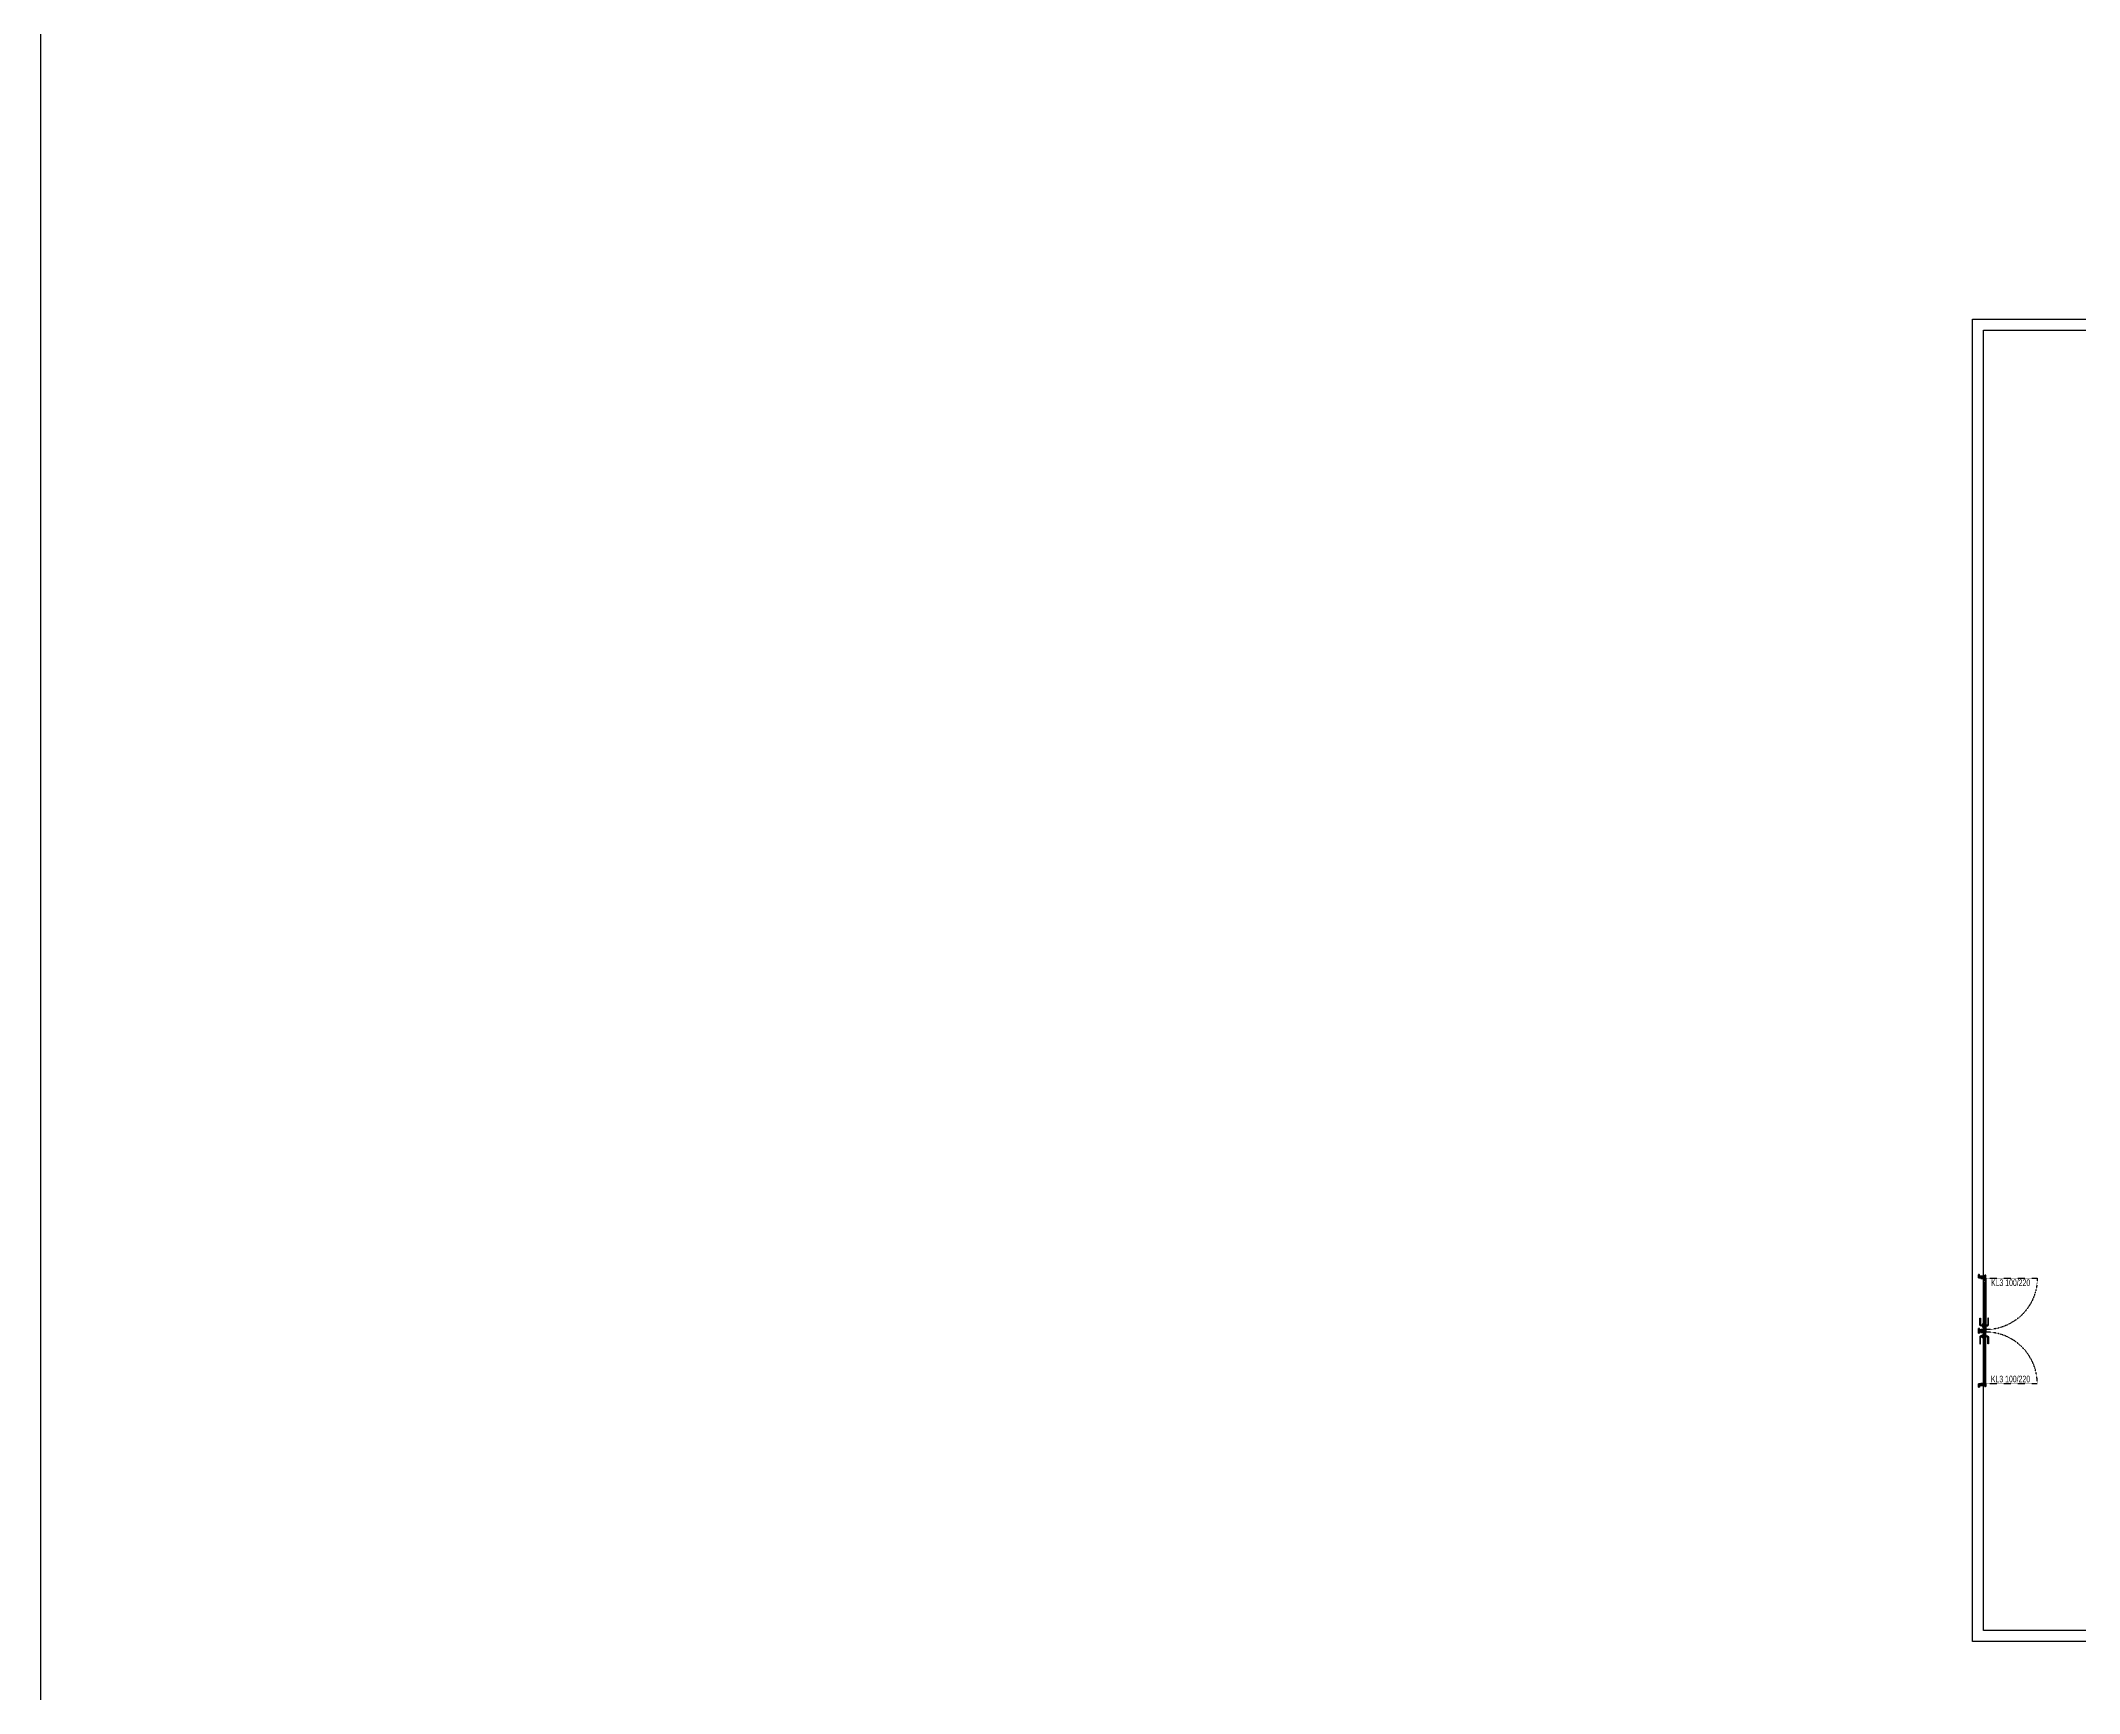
# Model space of a CAD drawing. Extents: x 358669 to 369242, y -116168 to -106760.
# Drawn here: x 358669 to 362367, y -112758 to -109759 of the extents above; entities that cross this region are included whole.
import ezdxf

# ---------------------------------------------------------------- set-up
doc = ezdxf.new("R2010")
doc.units = 0
doc.linetypes.add('HIDDEN', pattern=[1e-06, 1e-06, 0])
for name, color, linetype in [('2-SPS-PBW', 10, 'CONTINUOUS'), ('2-SPS-STC', 3, 'CONTINUOUS'), ('3-OPN-FTL', 10, 'CONTINUOUS'), ('3-OPN-VL3', 12, 'CONTINUOUS'), ('3-OPN-WDR', 4, 'CONTINUOUS'), ('C-DUVAR', 255, 'CONTINUOUS'), ('C-GORONUS-03', 190, 'CONTINUOUS'), ('HATCH', 237, 'CONTINUOUS'), ('PEN-IZ', 8, 'HIDDEN'), ('S-PENYAZı', 252, 'CONTINUOUS')]:
    doc.layers.add(name, color=color, linetype=linetype)
doc.styles.add('YAZ', font='arial.ttf')
doc.linetypes.add('BATTING', pattern='A,0.00254,-2.54,[134,ltypeshp.shx,S=2.54,R=0,X=-2.54,Y=0],-5.08,[134,ltypeshp.shx,S=2.54,R=180,X=2.54,Y=0],-2.54', length=10.16254)

# ---------------------------------------------------------------- blocks, each defined once
blk = doc.blocks.new('100-220')
at = {"layer": '3-OPN-FTL'}
h = blk.add_hatch(dxfattribs=at)
h.set_pattern_fill('AR-SAND', color=256, scale=0.001686, angle=-180, style=0)
h.set_pattern_definition([(142.5, (-391044.66584, -4105448.39685), (0.0026970614559, 0.0824969850105), [0, -0.0650788199899, 0, -0.0727855223572, 0, -0.0695743963708]), (172.5, (-391044.66584, -4105448.39685), (-0.075773012911, 0.1208302208976), [0, -0.035108310784, 0, -0.0586565680173, 0, -0.0224778819044]), (212.5, (-391044.613175, -4105448.39685), (-0.1333320816317, 0.0002422562241), [0, -0.0214075065756, 0, -0.0770670236723, 0, -0.1006152809055]), (222.5, (-391044.61317, -4105448.39685), (-0.1287073998203, 0.0375776453034), [0, -0.0107037532878, 0, -0.0505217155185, 0, -0.0578002677542])])
h.paths.add_polyline_path([(213370.2, 138002), (213370.6, 138002), (213370.6, 138002.4), (213370.8, 138002.4, 0.388664), (213370.6, 138002.8), (213370.5, 138002.8), (213370.4, 138002.8, 0.301701), (213370.2, 138002.6)])
h = blk.add_hatch(dxfattribs=at)
h.set_pattern_fill('AR-SAND', color=256, scale=0.001686, angle=-180, style=0)
h.set_pattern_definition([(37.5, (-392017.02049, -4105448.39685), (-0.0026970614559, 0.0824969850105), [0, -0.0650788199899, 0, -0.0727855223572, 0, -0.0695743963708]), (7.5, (-392017.02049, -4105448.39685), (0.075773012911, 0.1208302208976), [0, -0.035108310784, 0, -0.0586565680173, 0, -0.0224778819044]), (327.5, (-392017.07315, -4105448.39685), (0.1333320816317, 0.0002422562241), [0, -0.0214075065756, 0, -0.0770670236723, 0, -0.1006152809055]), (317.5, (-392017.07315, -4105448.39685), (0.1287073998203, 0.0375776453034), [0, -0.0107037532878, 0, -0.0505217155185, 0, -0.0578002677542])])
h.paths.add_polyline_path([(213464.4, 138002), (213463.9, 138002), (213463.9, 138002.4), (213463.7, 138002.4, -0.388664), (213464, 138002.8), (213464.1, 138002.8), (213464.1, 138002.8, -0.301701), (213464.4, 138002.6)])
at = {"layer": '2-SPS-PBW'}
blk.add_line((213369.5, 137995.2), (213369.5, 137992.7), dxfattribs=at)
at = {"layer": '2-SPS-STC'}
for points in [[(213370.7, 137998.5), (213370.7, 137998.7), (213370, 137998.7), (213370, 137995.2), (213370, 137995.2), (213370, 137992.7), (213370, 137992.7), (213370, 137991.2, -0.414214), (213369.9, 137991.2), (213364.4, 137991.2, -0.414214), (213364.3, 137991.2), (213364.3, 137992.2, -0.414214), (213364.4, 137992.3), (213365.2, 137992.3), (213365.2, 137992.5), (213364.4, 137992.5, 0.414214), (213364.2, 137992.2), (213364.2, 137991.2, 0.414214), (213364.4, 137991), (213369.9, 137991, 0.414214), (213370.2, 137991.2), (213370.2, 137993.5), (213370.2, 137993.7), (213370.2, 137998.5), (213370.7, 137998.5)], [(213464.4, 137998.7), (213464.6, 137998.7), (213464.6, 137995.2), (213464.6, 137995.2), (213464.6, 137992.7), (213464.6, 137992.7), (213464.6, 137991.2, 0.414214), (213464.7, 137991.2), (213470.2, 137991.2, 0.414214), (213470.2, 137991.2), (213470.2, 137992.2, 0.414214), (213470.2, 137992.3), (213469.4, 137992.3), (213469.4, 137992.5), (213470.2, 137992.5, -0.414214), (213470.4, 137992.2), (213470.4, 137991.2, -0.414214), (213470.2, 137991), (213464.7, 137991, -0.414214), (213464.4, 137991.2), (213464.4, 137993.5), (213464.4, 137993.7), (213464.4, 137998.5)]]:
    blk.add_lwpolyline(points, format="xyb", dxfattribs=at)
for points in [[(213370.9, 138002.2, -1.496606), (213371, 138002.2), (213371, 137995.6, -0.414214), (213370.9, 137995.6), (213370.3, 137995.6), (213370.3, 137997.1), (213370.2, 137997.1), (213370.2, 137995.4), (213370.9, 137995.4, 0.414214), (213371.2, 137995.6), (213371.2, 138002.2, 0.902959), (213370.7, 138002.3), (213370.7, 138001.5), (213370.5, 138001.5, -0.129704), (213370.5, 138001.5), (213370.2, 138001.5), (213370.2, 138003.7, 0.414214), (213369.9, 138004), (213365.4, 138004, 0.414214), (213365.2, 138003.7), (213365.2, 138002.7, 0.408558), (213365.4, 138002.5), (213366.2, 138002.5), (213366.2, 138002.7), (213365.4, 138002.7, -0.414214), (213365.3, 138002.7), (213365.3, 138003.7, -0.414214), (213365.4, 138003.8), (213369.9, 138003.8, -0.414214), (213370, 138003.7), (213370, 138001.3), (213370.9, 138001.3)], [(213463.7, 138002.2, 1.496606), (213463.6, 138002.2), (213463.6, 137995.6, 0.414214), (213463.7, 137995.6), (213464.2, 137995.6), (213464.2, 137997.1), (213464.4, 137997.1), (213464.4, 137995.4), (213463.7, 137995.4, -0.414214), (213463.4, 137995.6), (213463.4, 138002.2, -0.902959), (213463.8, 138002.3), (213463.8, 138001.5), (213464, 138001.5, 0.129704), (213464.1, 138001.5), (213464.4, 138001.5), (213464.4, 138003.7, -0.414214), (213464.7, 138004), (213469.2, 138004, -0.414214), (213469.4, 138003.7), (213469.4, 138002.7, -0.408558), (213469.2, 138002.5), (213468.4, 138002.5), (213468.4, 138002.7), (213469.2, 138002.7, 0.414214), (213469.2, 138002.7), (213469.2, 138003.7, 0.414214), (213469.2, 138003.8), (213464.7, 138003.8, 0.414214), (213464.6, 138003.7), (213464.6, 138001.3), (213463.7, 138001.3)]]:
    blk.add_lwpolyline(points, format="xyb", close=True, dxfattribs=at)
for points in [[(213370, 137992.7), (213369.5, 137992.7), (213369.5, 137995.2), (213370, 137995.2)], [(213464.6, 137992.7), (213465.1, 137992.7), (213465.1, 137995.2), (213464.6, 137995.2)]]:
    blk.add_lwpolyline(points, close=True, dxfattribs=at)
for points in [[(213464.4, 137998.7), (213463.9, 137998.7)], [(213463.9, 137998.7), (213463.9, 137998.5)], [(213464.4, 137998.5), (213463.9, 137998.5)]]:
    blk.add_lwpolyline(points, dxfattribs=at)
at = {"layer": '3-OPN-FTL'}
for points in [[(213370.6, 138002.8), (213370.5, 138002.8, 0.326879), (213370.2, 138002.6), (213370.2, 138002), (213370.6, 138002), (213370.6, 138002.4), (213370.8, 138002.4, 0.388664)], [(213464, 138002.8), (213464.1, 138002.8, -0.326879), (213464.4, 138002.6), (213464.4, 138002), (213463.9, 138002), (213463.9, 138002.4), (213463.7, 138002.4, -0.388664)]]:
    blk.add_lwpolyline(points, format="xyb", close=True, dxfattribs=at)
at = {"layer": '3-OPN-VL3'}
for points in [[(213375.7, 138004), (213380.7, 138004), (213380.7, 138004.5), (213375.7, 138004.5)], [(213375.7, 137999.8), (213380.7, 137999.8), (213380.7, 137997.8), (213375.7, 137997.8)]]:
    blk.add_lwpolyline(points, close=True, dxfattribs=at)
for points in [[(213377.6, 138004.5), (213377.6, 138007.1, -0.414214), (213379.3, 138008.8), (213391.6, 138008.8), (213391.6, 138007.6), (213379.3, 138007.6, 0.414214), (213378.8, 138007.1), (213378.8, 138004.5)], [(213377.6, 137997.8), (213377.6, 137995.2, 0.414214), (213379.3, 137993.5), (213391.6, 137993.5), (213391.6, 137994.7), (213379.3, 137994.7, -0.414214), (213378.8, 137995.2), (213378.8, 137997.8)]]:
    blk.add_lwpolyline(points, format="xyb", close=True, dxfattribs=at)
at = {"layer": '3-OPN-WDR'}
for points in [[(213370.5, 138003.4), (213464.1, 138003.4), (213464.1, 138004), (213370.5, 138004)], [(213374, 138003.4), (213370.5, 138003.4), (213370.5, 138002.8), (213371.5, 138002.8), (213371.5, 138000.4), (213374, 138000.4)], [(213371.5, 138000.4), (213463.1, 138000.4), (213463.1, 137999.8), (213371.5, 137999.8)], [(213374, 138000.4), (213374, 138003.4), (213379.4, 138003.4), (213379.4, 138000.4)], [(213460.6, 138000.4), (213460.6, 138003.4), (213455.2, 138003.4), (213455.2, 138000.4)], [(213460.6, 138003.4), (213464.1, 138003.4), (213464.1, 138002.8), (213463.1, 138002.8), (213463.1, 138000.4), (213460.6, 138000.4)]]:
    blk.add_lwpolyline(points, close=True, dxfattribs=at)
at = {"layer": 'C-DUVAR'}
for p, q in [((213367.3, 138002.5), (213367.3, 137992.5)), ((213367.3, 137992.5), (213367.3, 138002.5)), ((213367.3, 138002.5), (213367.3, 137992.5)), ((213367.3, 137992.5), (213367.3, 138002.5)), ((213367.3, 138002.5), (213367.3, 137992.5)), ((213367.3, 137992.5), (213367.3, 138002.5)), ((213467.3, 138002.5), (213467.3, 137992.5)), ((213467.3, 137992.5), (213467.3, 138002.5)), ((213467.3, 138002.5), (213467.3, 137992.5)), ((213467.3, 137992.5), (213467.3, 138002.5)), ((213467.3, 138002.5), (213467.3, 137992.5)), ((213467.3, 137992.5), (213467.3, 138002.5))]:
    blk.add_line(p, q, dxfattribs=at)
at = {"layer": 'HATCH', "linetype": 'BATTING', "ltscale": 0.0015}
blk.add_line((213455.2, 138001.9), (213374, 138001.9), dxfattribs=at)
at = {"layer": 'PEN-IZ', "ltscale": 0.125}
blk.add_lwpolyline([(213464.1, 138004), (213464.1, 138097.6)], dxfattribs=at)
blk.add_arc((213464.1, 138004), 93.6, 90, 180.3673, dxfattribs=at)
at = {"layer": 'S-PENYAZı', "style": 'YAZ', "width": 0.6}
blk.add_attdef('100/220', (213461.7, 138013.4), '', height=12, rotation=90, dxfattribs=at)

msp = doc.modelspace()

# ---------------------------------------------------------------- linework, layer by layer
at = {"layer": 'C-GORONUS-03', "elevation": 0}
msp.add_lwpolyline([(369242.1, -110534), (369242.1, -116168.5), (358668.8, -116168.5), (358668.8, -111944), (358668.8, -106759.6), (369242.1, -106759.6)], close=True, dxfattribs=at)
for points in [[(365737.6, -111202), (365052.6, -111202.7), (365052.6, -111674), (365737.6, -111674), (365737.6, -112664), (362173.2, -112664), (362173.2, -111944), (362173.2, -110264), (365737.6, -110264), (365737.6, -111202)], [(365178.1, -110534), (365032.6, -110534), (365032.6, -111694), (365717.6, -111694), (365717.6, -112644), (362193.2, -112644), (362193.2, -111944), (362193.2, -111944), (362193.2, -110284), (365717.6, -110284), (365717.6, -110534), (365717.6, -110534)]]:
    msp.add_lwpolyline(points, dxfattribs=at)

# ---------------------------------------------------------------- block references
at = {"layer": 'C-DUVAR'}
ref = msp.add_blockref('100-220', (224193.4, -325468.7, 0), dxfattribs=dict(at, xscale=-1, rotation=270))
ref.add_attrib('100/220', 'KL3 100/220', (362207, -112019, 0), dxfattribs={"layer": 'S-PENYAZı', "height": 12, "style": 'YAZ', "width": 0.6})
at = {"layer": 'C-DUVAR', "rotation": 270}
msp.add_blockref('100-220', (224193.4, 101267.9, 0), dxfattribs=at).add_auto_attribs({'100/220': 'KL3 100/220'})

doc.saveas('drawing.dxf')
